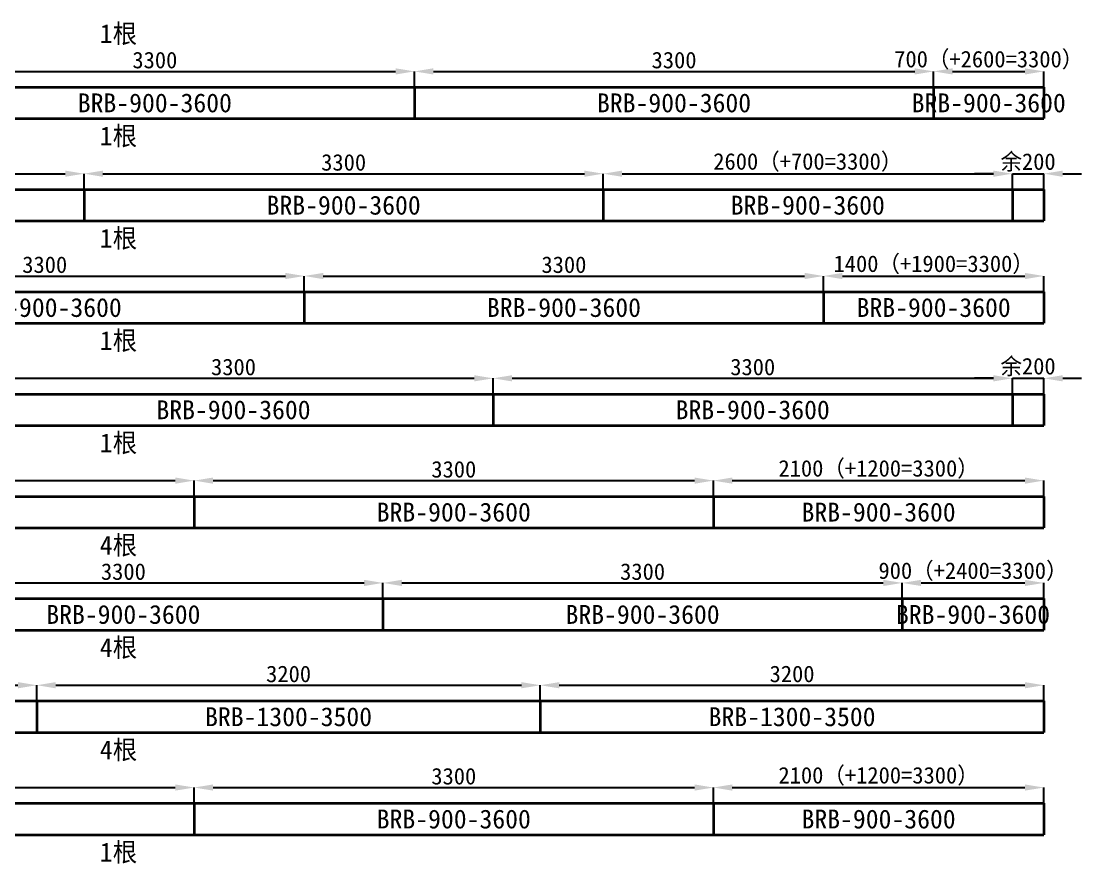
# Model space of a CAD drawing. Header units: metres. Extents: x -250 to 12310, y -21140 to 234.
# Drawn here: x 5502 to 12310, y -15883 to -10533 of the extents above; entities that cross this region are included whole.
import ezdxf
from ezdxf.enums import TextEntityAlignment as Align

# ---------------------------------------------------------------- set-up
doc = ezdxf.new("R2010")
doc.units = ezdxf.units.M
for name, color, linetype in [('DIMENSION', 3, 'Continuous'), ('TEXT', 3, 'Continuous'), ('TUBE', 3, 'Continuous')]:
    doc.layers.add(name, color=color, linetype=linetype)
doc.dimstyles.get("Standard").update_dxf_attribs({"dimscale": 30, "dimtxt": 3.5, "dimasz": 4, "dimexe": 1.25, "dimexo": 0, "dimtad": 1, "dimcen": 2.5, "dimazin": 3, "dimtfac": 1, "dimtmove": 0, "dimatfit": 3})

# ---------------------------------------------------------------- blocks, each defined once
blk = doc.blocks.new('_CLOSEDFILLED')
at = {"color": 0, "linetype": 'BYBLOCK'}
blk.add_solid([(-1, 0.164), (0, 0), (-1, -0.164)], dxfattribs=at)
blk = doc.blocks.new('*D87')
at = {"color": 3}
for p, q in [((4700, -10950), (4700, -10850)), ((8000, -10950), (8000, -10850))]:
    blk.add_line(p, q, dxfattribs=at)
at = {"color": 0}
blk.add_line((4820, -10850), (7880, -10850), dxfattribs=at)
at = {"layer": 'Defpoints'}
for p in [(4700, -10850), (4700, -10950), (8000, -10950)]:
    blk.add_point(p, dxfattribs=at)
at = {"layer": 'DIMENSION', "color": 0, "xscale": 120, "yscale": 120, "rotation": 180}
blk.add_blockref('_CLOSEDFILLED', (4700, -10850), dxfattribs=at)
at = {"layer": 'DIMENSION', "color": 0, "xscale": 120, "yscale": 120}
blk.add_blockref('_CLOSEDFILLED', (8000, -10850), dxfattribs=at)
at = {"layer": 'DIMENSION', "color": 3, "insert": (6350, -10778.75), "char_height": 105, "attachment_point": 5}
blk.add_mtext('3300', dxfattribs=at)
blk = doc.blocks.new('*D88')
at = {"color": 3}
for p, q in [((8000, -10950), (8000, -10850)), ((11300, -10950), (11300, -10850))]:
    blk.add_line(p, q, dxfattribs=at)
at = {"color": 0}
blk.add_line((8120, -10850), (11180, -10850), dxfattribs=at)
at = {"layer": 'Defpoints'}
for p in [(8000, -10850), (8000, -10950), (11300, -10950)]:
    blk.add_point(p, dxfattribs=at)
at = {"layer": 'DIMENSION', "color": 0, "xscale": 120, "yscale": 120, "rotation": 180}
blk.add_blockref('_CLOSEDFILLED', (8000, -10850), dxfattribs=at)
at = {"layer": 'DIMENSION', "color": 0, "xscale": 120, "yscale": 120}
blk.add_blockref('_CLOSEDFILLED', (11300, -10850), dxfattribs=at)
at = {"layer": 'DIMENSION', "color": 3, "insert": (9650, -10778.75), "char_height": 105, "attachment_point": 5}
blk.add_mtext('3300', dxfattribs=at)
blk = doc.blocks.new('*D89')
at = {"color": 3}
for p, q in [((11300, -10950), (11300, -10850)), ((12000, -10950), (12000, -10850))]:
    blk.add_line(p, q, dxfattribs=at)
at = {"color": 0}
blk.add_line((11420, -10850), (11880, -10850), dxfattribs=at)
at = {"layer": 'Defpoints'}
for p in [(11300, -10850), (11300, -10950), (12000, -10950)]:
    blk.add_point(p, dxfattribs=at)
at = {"layer": 'DIMENSION', "color": 0, "xscale": 120, "yscale": 120, "rotation": 180}
blk.add_blockref('_CLOSEDFILLED', (11300, -10850), dxfattribs=at)
at = {"layer": 'DIMENSION', "color": 0, "xscale": 120, "yscale": 120}
blk.add_blockref('_CLOSEDFILLED', (12000, -10850), dxfattribs=at)
at = {"layer": 'DIMENSION', "color": 3, "insert": (11650, -10778.75), "char_height": 105, "attachment_point": 5}
blk.add_mtext('700（+2600=3300）', dxfattribs=at)
blk = doc.blocks.new('*D92')
at = {"color": 3}
for p, q in [((2600, -11600), (2600, -11500)), ((5900, -11600), (5900, -11500))]:
    blk.add_line(p, q, dxfattribs=at)
at = {"color": 0}
blk.add_line((2720, -11500), (5780, -11500), dxfattribs=at)
at = {"layer": 'Defpoints'}
for p in [(2600, -11500), (2600, -11600), (5900, -11600)]:
    blk.add_point(p, dxfattribs=at)
at = {"layer": 'DIMENSION', "color": 0, "xscale": 120, "yscale": 120, "rotation": 180}
blk.add_blockref('_CLOSEDFILLED', (2600, -11500), dxfattribs=at)
at = {"layer": 'DIMENSION', "color": 0, "xscale": 120, "yscale": 120}
blk.add_blockref('_CLOSEDFILLED', (5900, -11500), dxfattribs=at)
at = {"layer": 'DIMENSION', "color": 3, "insert": (4250, -11428.75), "char_height": 105, "attachment_point": 5}
blk.add_mtext('3300', dxfattribs=at)
blk = doc.blocks.new('*D93')
at = {"color": 3}
for p, q in [((5900, -11600), (5900, -11500)), ((9200, -11600), (9200, -11500))]:
    blk.add_line(p, q, dxfattribs=at)
at = {"color": 0}
blk.add_line((6020, -11500), (9080, -11500), dxfattribs=at)
at = {"layer": 'Defpoints'}
for p in [(5900, -11500), (5900, -11600), (9200, -11600)]:
    blk.add_point(p, dxfattribs=at)
at = {"layer": 'DIMENSION', "color": 0, "xscale": 120, "yscale": 120, "rotation": 180}
blk.add_blockref('_CLOSEDFILLED', (5900, -11500), dxfattribs=at)
at = {"layer": 'DIMENSION', "color": 0, "xscale": 120, "yscale": 120}
blk.add_blockref('_CLOSEDFILLED', (9200, -11500), dxfattribs=at)
at = {"layer": 'DIMENSION', "color": 3, "insert": (7550, -11428.75), "char_height": 105, "attachment_point": 5}
blk.add_mtext('3300', dxfattribs=at)
blk = doc.blocks.new('*D94')
at = {"color": 3}
for p, q in [((9200, -11600), (9200, -11500)), ((11800, -11600), (11800, -11500))]:
    blk.add_line(p, q, dxfattribs=at)
at = {"color": 0}
blk.add_line((9320, -11500), (11680, -11500), dxfattribs=at)
at = {"layer": 'Defpoints'}
for p in [(9200, -11500), (9200, -11600), (11800, -11600)]:
    blk.add_point(p, dxfattribs=at)
at = {"layer": 'DIMENSION', "color": 0, "xscale": 120, "yscale": 120, "rotation": 180}
blk.add_blockref('_CLOSEDFILLED', (9200, -11500), dxfattribs=at)
at = {"layer": 'DIMENSION', "color": 0, "xscale": 120, "yscale": 120}
blk.add_blockref('_CLOSEDFILLED', (11800, -11500), dxfattribs=at)
at = {"layer": 'DIMENSION', "color": 3, "insert": (10500, -11428.75), "char_height": 105, "attachment_point": 5}
blk.add_mtext('2600（+700=3300）', dxfattribs=at)
blk = doc.blocks.new('*D95')
at = {"color": 0}
for p, q in [((11680, -11500), (11560, -11500)), ((11800, -11500), (12000, -11500)), ((12120, -11500), (12240, -11500))]:
    blk.add_line(p, q, dxfattribs=at)
at = {"color": 3}
for p, q in [((11800, -11600), (11800, -11500)), ((12000, -11600), (12000, -11500))]:
    blk.add_line(p, q, dxfattribs=at)
at = {"layer": 'Defpoints'}
for p in [(11800, -11500), (11800, -11600), (12000, -11600)]:
    blk.add_point(p, dxfattribs=at)
at = {"layer": 'DIMENSION', "color": 0, "xscale": 120, "yscale": 120}
blk.add_blockref('_CLOSEDFILLED', (11800, -11500), dxfattribs=at)
at = {"layer": 'DIMENSION', "color": 0, "xscale": 120, "yscale": 120, "rotation": 180}
blk.add_blockref('_CLOSEDFILLED', (12000, -11500), dxfattribs=at)
at = {"layer": 'DIMENSION', "color": 3, "insert": (11900, -11428.75), "char_height": 105, "attachment_point": 5}
blk.add_mtext('余200', dxfattribs=at)
blk = doc.blocks.new('*D99')
at = {"color": 3}
for p, q in [((4000, -12250), (4000, -12150)), ((7300, -12250), (7300, -12150))]:
    blk.add_line(p, q, dxfattribs=at)
at = {"color": 0}
blk.add_line((4120, -12150), (7180, -12150), dxfattribs=at)
at = {"layer": 'Defpoints'}
for p in [(4000, -12150), (4000, -12250), (7300, -12250)]:
    blk.add_point(p, dxfattribs=at)
at = {"layer": 'DIMENSION', "color": 0, "xscale": 120, "yscale": 120, "rotation": 180}
blk.add_blockref('_CLOSEDFILLED', (4000, -12150), dxfattribs=at)
at = {"layer": 'DIMENSION', "color": 0, "xscale": 120, "yscale": 120}
blk.add_blockref('_CLOSEDFILLED', (7300, -12150), dxfattribs=at)
at = {"layer": 'DIMENSION', "color": 3, "insert": (5650, -12078.75), "char_height": 105, "attachment_point": 5}
blk.add_mtext('3300', dxfattribs=at)
blk = doc.blocks.new('*D100')
at = {"color": 3}
for p, q in [((7300, -12250), (7300, -12150)), ((10600, -12250), (10600, -12150))]:
    blk.add_line(p, q, dxfattribs=at)
at = {"color": 0}
blk.add_line((7420, -12150), (10480, -12150), dxfattribs=at)
at = {"layer": 'Defpoints'}
for p in [(7300, -12150), (7300, -12250), (10600, -12250)]:
    blk.add_point(p, dxfattribs=at)
at = {"layer": 'DIMENSION', "color": 0, "xscale": 120, "yscale": 120, "rotation": 180}
blk.add_blockref('_CLOSEDFILLED', (7300, -12150), dxfattribs=at)
at = {"layer": 'DIMENSION', "color": 0, "xscale": 120, "yscale": 120}
blk.add_blockref('_CLOSEDFILLED', (10600, -12150), dxfattribs=at)
at = {"layer": 'DIMENSION', "color": 3, "insert": (8950, -12078.75), "char_height": 105, "attachment_point": 5}
blk.add_mtext('3300', dxfattribs=at)
blk = doc.blocks.new('*D101')
at = {"color": 3}
for p, q in [((10600, -12250), (10600, -12150)), ((12000, -12250), (12000, -12150))]:
    blk.add_line(p, q, dxfattribs=at)
at = {"color": 0}
blk.add_line((10720, -12150), (11880, -12150), dxfattribs=at)
at = {"layer": 'Defpoints'}
for p in [(10600, -12150), (10600, -12250), (12000, -12250)]:
    blk.add_point(p, dxfattribs=at)
at = {"layer": 'DIMENSION', "color": 0, "xscale": 120, "yscale": 120, "rotation": 180}
blk.add_blockref('_CLOSEDFILLED', (10600, -12150), dxfattribs=at)
at = {"layer": 'DIMENSION', "color": 0, "xscale": 120, "yscale": 120}
blk.add_blockref('_CLOSEDFILLED', (12000, -12150), dxfattribs=at)
at = {"layer": 'DIMENSION', "color": 3, "insert": (11300, -12078.75), "char_height": 105, "attachment_point": 5}
blk.add_mtext('1400（+1900=3300）', dxfattribs=at)
blk = doc.blocks.new('*D105')
at = {"color": 3}
for p, q in [((5200, -12900), (5200, -12800)), ((8500, -12900), (8500, -12800))]:
    blk.add_line(p, q, dxfattribs=at)
at = {"color": 0}
blk.add_line((5320, -12800), (8380, -12800), dxfattribs=at)
at = {"layer": 'Defpoints'}
for p in [(5200, -12800), (5200, -12900), (8500, -12900)]:
    blk.add_point(p, dxfattribs=at)
at = {"layer": 'DIMENSION', "color": 0, "xscale": 120, "yscale": 120, "rotation": 180}
blk.add_blockref('_CLOSEDFILLED', (5200, -12800), dxfattribs=at)
at = {"layer": 'DIMENSION', "color": 0, "xscale": 120, "yscale": 120}
blk.add_blockref('_CLOSEDFILLED', (8500, -12800), dxfattribs=at)
at = {"layer": 'DIMENSION', "color": 3, "insert": (6850, -12728.75), "char_height": 105, "attachment_point": 5}
blk.add_mtext('3300', dxfattribs=at)
blk = doc.blocks.new('*D106')
at = {"color": 3}
for p, q in [((8500, -12900), (8500, -12800)), ((11800, -12900), (11800, -12800))]:
    blk.add_line(p, q, dxfattribs=at)
at = {"color": 0}
blk.add_line((8620, -12800), (11680, -12800), dxfattribs=at)
at = {"layer": 'Defpoints'}
for p in [(8500, -12800), (8500, -12900), (11800, -12900)]:
    blk.add_point(p, dxfattribs=at)
at = {"layer": 'DIMENSION', "color": 0, "xscale": 120, "yscale": 120, "rotation": 180}
blk.add_blockref('_CLOSEDFILLED', (8500, -12800), dxfattribs=at)
at = {"layer": 'DIMENSION', "color": 0, "xscale": 120, "yscale": 120}
blk.add_blockref('_CLOSEDFILLED', (11800, -12800), dxfattribs=at)
at = {"layer": 'DIMENSION', "color": 3, "insert": (10150, -12728.75), "char_height": 105, "attachment_point": 5}
blk.add_mtext('3300', dxfattribs=at)
blk = doc.blocks.new('*D107')
at = {"color": 0}
for p, q in [((11680, -12800), (11560, -12800)), ((11800, -12800), (12000, -12800)), ((12120, -12800), (12240, -12800))]:
    blk.add_line(p, q, dxfattribs=at)
at = {"color": 3}
for p, q in [((11800, -12900), (11800, -12800)), ((12000, -12900), (12000, -12800))]:
    blk.add_line(p, q, dxfattribs=at)
at = {"layer": 'Defpoints'}
for p in [(11800, -12800), (11800, -12900), (12000, -12900)]:
    blk.add_point(p, dxfattribs=at)
at = {"layer": 'DIMENSION', "color": 0, "xscale": 120, "yscale": 120}
blk.add_blockref('_CLOSEDFILLED', (11800, -12800), dxfattribs=at)
at = {"layer": 'DIMENSION', "color": 0, "xscale": 120, "yscale": 120, "rotation": 180}
blk.add_blockref('_CLOSEDFILLED', (12000, -12800), dxfattribs=at)
at = {"layer": 'DIMENSION', "color": 3, "insert": (11900, -12728.75), "char_height": 105, "attachment_point": 5}
blk.add_mtext('余200', dxfattribs=at)
blk = doc.blocks.new('*D110')
at = {"color": 3}
for p, q in [((3300, -13550), (3300, -13450)), ((6600, -13550), (6600, -13450))]:
    blk.add_line(p, q, dxfattribs=at)
at = {"color": 0}
blk.add_line((3420, -13450), (6480, -13450), dxfattribs=at)
at = {"layer": 'Defpoints'}
for p in [(3300, -13450), (3300, -13550), (6600, -13550)]:
    blk.add_point(p, dxfattribs=at)
at = {"layer": 'DIMENSION', "color": 0, "xscale": 120, "yscale": 120, "rotation": 180}
blk.add_blockref('_CLOSEDFILLED', (3300, -13450), dxfattribs=at)
at = {"layer": 'DIMENSION', "color": 0, "xscale": 120, "yscale": 120}
blk.add_blockref('_CLOSEDFILLED', (6600, -13450), dxfattribs=at)
at = {"layer": 'DIMENSION', "color": 3, "insert": (4950, -13378.75), "char_height": 105, "attachment_point": 5}
blk.add_mtext('3300', dxfattribs=at)
blk = doc.blocks.new('*D111')
at = {"color": 3}
for p, q in [((6600, -13550), (6600, -13450)), ((9900, -13550), (9900, -13450))]:
    blk.add_line(p, q, dxfattribs=at)
at = {"color": 0}
blk.add_line((6720, -13450), (9780, -13450), dxfattribs=at)
at = {"layer": 'Defpoints'}
for p in [(6600, -13450), (6600, -13550), (9900, -13550)]:
    blk.add_point(p, dxfattribs=at)
at = {"layer": 'DIMENSION', "color": 0, "xscale": 120, "yscale": 120, "rotation": 180}
blk.add_blockref('_CLOSEDFILLED', (6600, -13450), dxfattribs=at)
at = {"layer": 'DIMENSION', "color": 0, "xscale": 120, "yscale": 120}
blk.add_blockref('_CLOSEDFILLED', (9900, -13450), dxfattribs=at)
at = {"layer": 'DIMENSION', "color": 3, "insert": (8250, -13378.75), "char_height": 105, "attachment_point": 5}
blk.add_mtext('3300', dxfattribs=at)
blk = doc.blocks.new('*D112')
at = {"color": 3}
for p, q in [((9900, -13550), (9900, -13450)), ((12000, -13550), (12000, -13450))]:
    blk.add_line(p, q, dxfattribs=at)
at = {"color": 0}
blk.add_line((10020, -13450), (11880, -13450), dxfattribs=at)
at = {"layer": 'Defpoints'}
for p in [(9900, -13450), (9900, -13550), (12000, -13550)]:
    blk.add_point(p, dxfattribs=at)
at = {"layer": 'DIMENSION', "color": 0, "xscale": 120, "yscale": 120, "rotation": 180}
blk.add_blockref('_CLOSEDFILLED', (9900, -13450), dxfattribs=at)
at = {"layer": 'DIMENSION', "color": 0, "xscale": 120, "yscale": 120}
blk.add_blockref('_CLOSEDFILLED', (12000, -13450), dxfattribs=at)
at = {"layer": 'DIMENSION', "color": 3, "insert": (10950, -13378.75), "char_height": 105, "attachment_point": 5}
blk.add_mtext('2100（+1200=3300）', dxfattribs=at)
blk = doc.blocks.new('*D116')
at = {"color": 3}
for p, q in [((4500, -14200), (4500, -14100)), ((7800, -14200), (7800, -14100))]:
    blk.add_line(p, q, dxfattribs=at)
at = {"color": 0}
blk.add_line((4620, -14100), (7680, -14100), dxfattribs=at)
at = {"layer": 'Defpoints'}
for p in [(4500, -14100), (4500, -14200), (7800, -14200)]:
    blk.add_point(p, dxfattribs=at)
at = {"layer": 'DIMENSION', "color": 0, "xscale": 120, "yscale": 120, "rotation": 180}
blk.add_blockref('_CLOSEDFILLED', (4500, -14100), dxfattribs=at)
at = {"layer": 'DIMENSION', "color": 0, "xscale": 120, "yscale": 120}
blk.add_blockref('_CLOSEDFILLED', (7800, -14100), dxfattribs=at)
at = {"layer": 'DIMENSION', "color": 3, "insert": (6150, -14028.75), "char_height": 105, "attachment_point": 5}
blk.add_mtext('3300', dxfattribs=at)
blk = doc.blocks.new('*D117')
at = {"color": 3}
for p, q in [((7800, -14200), (7800, -14100)), ((11100, -14200), (11100, -14100))]:
    blk.add_line(p, q, dxfattribs=at)
at = {"color": 0}
blk.add_line((7920, -14100), (10980, -14100), dxfattribs=at)
at = {"layer": 'Defpoints'}
for p in [(7800, -14100), (7800, -14200), (11100, -14200)]:
    blk.add_point(p, dxfattribs=at)
at = {"layer": 'DIMENSION', "color": 0, "xscale": 120, "yscale": 120, "rotation": 180}
blk.add_blockref('_CLOSEDFILLED', (7800, -14100), dxfattribs=at)
at = {"layer": 'DIMENSION', "color": 0, "xscale": 120, "yscale": 120}
blk.add_blockref('_CLOSEDFILLED', (11100, -14100), dxfattribs=at)
at = {"layer": 'DIMENSION', "color": 3, "insert": (9450, -14028.75), "char_height": 105, "attachment_point": 5}
blk.add_mtext('3300', dxfattribs=at)
blk = doc.blocks.new('*D118')
at = {"color": 3}
for p, q in [((11100, -14200), (11100, -14100)), ((12000, -14200), (12000, -14100))]:
    blk.add_line(p, q, dxfattribs=at)
at = {"color": 0}
blk.add_line((11220, -14100), (11880, -14100), dxfattribs=at)
at = {"layer": 'Defpoints'}
for p in [(11100, -14100), (11100, -14200), (12000, -14200)]:
    blk.add_point(p, dxfattribs=at)
at = {"layer": 'DIMENSION', "color": 0, "xscale": 120, "yscale": 120, "rotation": 180}
blk.add_blockref('_CLOSEDFILLED', (11100, -14100), dxfattribs=at)
at = {"layer": 'DIMENSION', "color": 0, "xscale": 120, "yscale": 120}
blk.add_blockref('_CLOSEDFILLED', (12000, -14100), dxfattribs=at)
at = {"layer": 'DIMENSION', "color": 3, "insert": (11550, -14028.75), "char_height": 105, "attachment_point": 5}
blk.add_mtext('900（+2400=3300）', dxfattribs=at)
blk = doc.blocks.new('*D121')
at = {"color": 3}
for p, q in [((2400, -14850), (2400, -14750)), ((5600, -14850), (5600, -14750))]:
    blk.add_line(p, q, dxfattribs=at)
at = {"color": 0}
blk.add_line((2520, -14750), (5480, -14750), dxfattribs=at)
at = {"layer": 'Defpoints'}
for p in [(2400, -14750), (2400, -14850), (5600, -14850)]:
    blk.add_point(p, dxfattribs=at)
at = {"layer": 'DIMENSION', "color": 0, "xscale": 120, "yscale": 120, "rotation": 180}
blk.add_blockref('_CLOSEDFILLED', (2400, -14750), dxfattribs=at)
at = {"layer": 'DIMENSION', "color": 0, "xscale": 120, "yscale": 120}
blk.add_blockref('_CLOSEDFILLED', (5600, -14750), dxfattribs=at)
at = {"layer": 'DIMENSION', "color": 3, "insert": (4000, -14678.75), "char_height": 105, "attachment_point": 5}
blk.add_mtext('3200', dxfattribs=at)
blk = doc.blocks.new('*D122')
at = {"color": 3}
for p, q in [((5600, -14850), (5600, -14750)), ((8800, -14850), (8800, -14750))]:
    blk.add_line(p, q, dxfattribs=at)
at = {"color": 0}
blk.add_line((5720, -14750), (8680, -14750), dxfattribs=at)
at = {"layer": 'Defpoints'}
for p in [(5600, -14750), (5600, -14850), (8800, -14850)]:
    blk.add_point(p, dxfattribs=at)
at = {"layer": 'DIMENSION', "color": 0, "xscale": 120, "yscale": 120, "rotation": 180}
blk.add_blockref('_CLOSEDFILLED', (5600, -14750), dxfattribs=at)
at = {"layer": 'DIMENSION', "color": 0, "xscale": 120, "yscale": 120}
blk.add_blockref('_CLOSEDFILLED', (8800, -14750), dxfattribs=at)
at = {"layer": 'DIMENSION', "color": 3, "insert": (7200, -14678.75), "char_height": 105, "attachment_point": 5}
blk.add_mtext('3200', dxfattribs=at)
blk = doc.blocks.new('*D123')
at = {"color": 3}
for p, q in [((8800, -14850), (8800, -14750)), ((12000, -14850), (12000, -14750))]:
    blk.add_line(p, q, dxfattribs=at)
at = {"color": 0}
blk.add_line((8920, -14750), (11880, -14750), dxfattribs=at)
at = {"layer": 'Defpoints'}
for p in [(8800, -14750), (8800, -14850), (12000, -14850)]:
    blk.add_point(p, dxfattribs=at)
at = {"layer": 'DIMENSION', "color": 0, "xscale": 120, "yscale": 120, "rotation": 180}
blk.add_blockref('_CLOSEDFILLED', (8800, -14750), dxfattribs=at)
at = {"layer": 'DIMENSION', "color": 0, "xscale": 120, "yscale": 120}
blk.add_blockref('_CLOSEDFILLED', (12000, -14750), dxfattribs=at)
at = {"layer": 'DIMENSION', "color": 3, "insert": (10400, -14678.75), "char_height": 105, "attachment_point": 5}
blk.add_mtext('3200', dxfattribs=at)
blk = doc.blocks.new('*D126')
at = {"color": 3}
for p, q in [((3300, -15500), (3300, -15400)), ((6600, -15500), (6600, -15400))]:
    blk.add_line(p, q, dxfattribs=at)
at = {"color": 0}
blk.add_line((3420, -15400), (6480, -15400), dxfattribs=at)
at = {"layer": 'Defpoints'}
for p in [(3300, -15400), (3300, -15500), (6600, -15500)]:
    blk.add_point(p, dxfattribs=at)
at = {"layer": 'DIMENSION', "color": 0, "xscale": 120, "yscale": 120, "rotation": 180}
blk.add_blockref('_CLOSEDFILLED', (3300, -15400), dxfattribs=at)
at = {"layer": 'DIMENSION', "color": 0, "xscale": 120, "yscale": 120}
blk.add_blockref('_CLOSEDFILLED', (6600, -15400), dxfattribs=at)
at = {"layer": 'DIMENSION', "color": 3, "insert": (4950, -15328.75), "char_height": 105, "attachment_point": 5}
blk.add_mtext('3300', dxfattribs=at)
blk = doc.blocks.new('*D127')
at = {"color": 3}
for p, q in [((6600, -15500), (6600, -15400)), ((9900, -15500), (9900, -15400))]:
    blk.add_line(p, q, dxfattribs=at)
at = {"color": 0}
blk.add_line((6720, -15400), (9780, -15400), dxfattribs=at)
at = {"layer": 'Defpoints'}
for p in [(6600, -15400), (6600, -15500), (9900, -15500)]:
    blk.add_point(p, dxfattribs=at)
at = {"layer": 'DIMENSION', "color": 0, "xscale": 120, "yscale": 120, "rotation": 180}
blk.add_blockref('_CLOSEDFILLED', (6600, -15400), dxfattribs=at)
at = {"layer": 'DIMENSION', "color": 0, "xscale": 120, "yscale": 120}
blk.add_blockref('_CLOSEDFILLED', (9900, -15400), dxfattribs=at)
at = {"layer": 'DIMENSION', "color": 3, "insert": (8250, -15328.75), "char_height": 105, "attachment_point": 5}
blk.add_mtext('3300', dxfattribs=at)
blk = doc.blocks.new('*D128')
at = {"color": 3}
for p, q in [((9900, -15500), (9900, -15400)), ((12000, -15500), (12000, -15400))]:
    blk.add_line(p, q, dxfattribs=at)
at = {"color": 0}
blk.add_line((10020, -15400), (11880, -15400), dxfattribs=at)
at = {"layer": 'Defpoints'}
for p in [(9900, -15400), (9900, -15500), (12000, -15500)]:
    blk.add_point(p, dxfattribs=at)
at = {"layer": 'DIMENSION', "color": 0, "xscale": 120, "yscale": 120, "rotation": 180}
blk.add_blockref('_CLOSEDFILLED', (9900, -15400), dxfattribs=at)
at = {"layer": 'DIMENSION', "color": 0, "xscale": 120, "yscale": 120}
blk.add_blockref('_CLOSEDFILLED', (12000, -15400), dxfattribs=at)
at = {"layer": 'DIMENSION', "color": 3, "insert": (10950, -15328.75), "char_height": 105, "attachment_point": 5}
blk.add_mtext('2100（+1200=3300）', dxfattribs=at)

msp = doc.modelspace()

# ---------------------------------------------------------------- linework, layer by layer
at = {"layer": 'TUBE', "color": 7, "lineweight": 35}
for p, q in [((4700, -10950), (8000, -10950)), ((8000, -10950), (8000, -11150)), ((8000, -10950), (11300, -10950)), ((11300, -10950), (11300, -11150)), ((11300, -10950), (12000, -10950)), ((11300, -10950), (11300, -11150)), ((12000, -10950), (12000, -11150)), ((4700, -11150), (8000, -11150)), ((8000, -11150), (11300, -11150)), ((11300, -11150), (12000, -11150)), ((2600, -11600), (5900, -11600)), ((5900, -11600), (5900, -11800)), ((5900, -11600), (9200, -11600)), ((9200, -11600), (9200, -11800)), ((9200, -11600), (11800, -11600)), ((9200, -11600), (9200, -11800)), ((11800, -11600), (11800, -11800)), ((11800, -11600), (12000, -11600)), ((11800, -11600), (11800, -11800)), ((12000, -11600), (12000, -11800)), ((2600, -11800), (5900, -11800)), ((5900, -11800), (9200, -11800)), ((9200, -11800), (11800, -11800)), ((11800, -11800), (12000, -11800)), ((4000, -12250), (7300, -12250)), ((7300, -12250), (7300, -12450)), ((7300, -12250), (10600, -12250)), ((10600, -12250), (10600, -12450)), ((10600, -12250), (12000, -12250)), ((10600, -12250), (10600, -12450)), ((12000, -12250), (12000, -12450)), ((4000, -12450), (7300, -12450)), ((7300, -12450), (10600, -12450)), ((10600, -12450), (12000, -12450)), ((5200, -12900), (8500, -12900)), ((8500, -12900), (8500, -13100)), ((8500, -12900), (11800, -12900)), ((11800, -12900), (11800, -13100)), ((11800, -12900), (12000, -12900)), ((11800, -12900), (11800, -13100)), ((12000, -12900), (12000, -13100)), ((5200, -13100), (8500, -13100)), ((8500, -13100), (11800, -13100)), ((11800, -13100), (12000, -13100)), ((3300, -13550), (6600, -13550)), ((6600, -13550), (6600, -13750)), ((6600, -13550), (9900, -13550)), ((9900, -13550), (9900, -13750)), ((9900, -13550), (12000, -13550)), ((9900, -13550), (9900, -13750)), ((12000, -13550), (12000, -13750)), ((3300, -13750), (6600, -13750)), ((6600, -13750), (9900, -13750)), ((9900, -13750), (12000, -13750)), ((4500, -14200), (7800, -14200)), ((7800, -14200), (7800, -14400)), ((7800, -14200), (11100, -14200)), ((11100, -14200), (11100, -14400)), ((11100, -14200), (12000, -14200)), ((11100, -14200), (11100, -14400)), ((12000, -14200), (12000, -14400)), ((4500, -14400), (7800, -14400)), ((7800, -14400), (11100, -14400)), ((11100, -14400), (12000, -14400)), ((2400, -14850), (5600, -14850)), ((5600, -14850), (5600, -15050)), ((5600, -14850), (8800, -14850)), ((8800, -14850), (8800, -15050)), ((8800, -14850), (12000, -14850)), ((12000, -14850), (12000, -15050)), ((2400, -15050), (5600, -15050)), ((5600, -15050), (8800, -15050)), ((8800, -15050), (12000, -15050)), ((3300, -15500), (6600, -15500)), ((6600, -15500), (6600, -15700)), ((6600, -15500), (9900, -15500)), ((9900, -15500), (9900, -15700)), ((9900, -15500), (12000, -15500)), ((9900, -15500), (9900, -15700)), ((12000, -15500), (12000, -15700)), ((3300, -15700), (6600, -15700)), ((6600, -15700), (9900, -15700)), ((9900, -15700), (12000, -15700))]:
    msp.add_line(p, q, dxfattribs=at)

# ---------------------------------------------------------------- texts
at = {"layer": 'TEXT'}
for s, p in [('1根', (6000, -10670)), ('1根', (6000, -11320)), ('1根', (6000, -11970)), ('1根', (6000, -12620)), ('1根', (6000, -13270)), ('4根', (6000, -13920)), ('4根', (6000, -14570)), ('4根', (6000, -15220)), ('1根', (6000, -15870))]:
    msp.add_text(s, height=120, dxfattribs=at).set_placement(p)
for s, p in [('BRB-900-3600', (6350, -11050)), ('BRB-900-3600', (9650, -11050)), ('BRB-900-3600', (11650, -11050)), ('BRB-900-3600', (7550, -11700)), ('BRB-900-3600', (10500, -11700)), ('BRB-900-3600', (5650, -12350)), ('BRB-900-3600', (8950, -12350)), ('BRB-900-3600', (11300, -12350)), ('BRB-900-3600', (6850, -13000)), ('BRB-900-3600', (10150, -13000)), ('BRB-900-3600', (8250, -13650)), ('BRB-900-3600', (10950, -13650)), ('BRB-900-3600', (6150, -14300)), ('BRB-900-3600', (9450, -14300)), ('BRB-900-3600', (11550, -14300)), ('BRB-1300-3500', (7200, -14950)), ('BRB-1300-3500', (10400, -14950)), ('BRB-900-3600', (8250, -15600)), ('BRB-900-3600', (10950, -15600))]:
    msp.add_text(s, height=120, dxfattribs=at).set_placement(p, align=Align.MIDDLE_CENTER)

# ---------------------------------------------------------------- dimensions: what is measured, and where the dimension line sits
at = {"layer": 'DIMENSION', "color": 3, "lineweight": 25}
for base, p1, p2, text, picture, middle in [((4700, -10850), (4700, -10950), (8000, -10950), '3300', '*D87', (6350, -10778.75)), ((8000, -10850), (8000, -10950), (11300, -10950), '3300', '*D88', (9650, -10778.75)), ((11300, -10850), (11300, -10950), (12000, -10950), '700（+2600=3300）', '*D89', (11650, -10778.75)), ((2600, -11500), (2600, -11600), (5900, -11600), '3300', '*D92', (4250, -11428.75)), ((5900, -11500), (5900, -11600), (9200, -11600), '3300', '*D93', (7550, -11428.75)), ((9200, -11500), (9200, -11600), (11800, -11600), '2600（+700=3300）', '*D94', (10500, -11428.75)), ((11800, -11500), (11800, -11600), (12000, -11600), '余200', '*D95', (11900, -11428.75)), ((4000, -12150), (4000, -12250), (7300, -12250), '3300', '*D99', (5650, -12078.75)), ((7300, -12150), (7300, -12250), (10600, -12250), '3300', '*D100', (8950, -12078.75)), ((10600, -12150), (10600, -12250), (12000, -12250), '1400（+1900=3300）', '*D101', (11300, -12078.75)), ((5200, -12800), (5200, -12900), (8500, -12900), '3300', '*D105', (6850, -12728.75)), ((8500, -12800), (8500, -12900), (11800, -12900), '3300', '*D106', (10150, -12728.75)), ((11800, -12800), (11800, -12900), (12000, -12900), '余200', '*D107', (11900, -12728.75)), ((3300, -13450), (3300, -13550), (6600, -13550), '3300', '*D110', (4950, -13378.75)), ((6600, -13450), (6600, -13550), (9900, -13550), '3300', '*D111', (8250, -13378.75)), ((9900, -13450), (9900, -13550), (12000, -13550), '2100（+1200=3300）', '*D112', (10950, -13378.75)), ((11100, -14100), (11100, -14200), (12000, -14200), '900（+2400=3300）', '*D118', (11550, -14028.75)), ((4500, -14100), (4500, -14200), (7800, -14200), '3300', '*D116', (6150, -14028.75)), ((7800, -14100), (7800, -14200), (11100, -14200), '3300', '*D117', (9450, -14028.75)), ((2400, -14750), (2400, -14850), (5600, -14850), '3200', '*D121', (4000, -14678.75)), ((5600, -14750), (5600, -14850), (8800, -14850), '3200', '*D122', (7200, -14678.75)), ((8800, -14750), (8800, -14850), (12000, -14850), '3200', '*D123', (10400, -14678.75)), ((3300, -15400), (3300, -15500), (6600, -15500), '3300', '*D126', (4950, -15328.75)), ((6600, -15400), (6600, -15500), (9900, -15500), '3300', '*D127', (8250, -15328.75)), ((9900, -15400), (9900, -15500), (12000, -15500), '2100（+1200=3300）', '*D128', (10950, -15328.75))]:
    dim = msp.add_linear_dim(base=base, p1=p1, p2=p2, text=text, dimstyle='Standard', dxfattribs=at)
    dim.commit()
    dim.dimension.update_dxf_attribs({"geometry": picture, "text_midpoint": middle})

doc.saveas('drawing.dxf')
